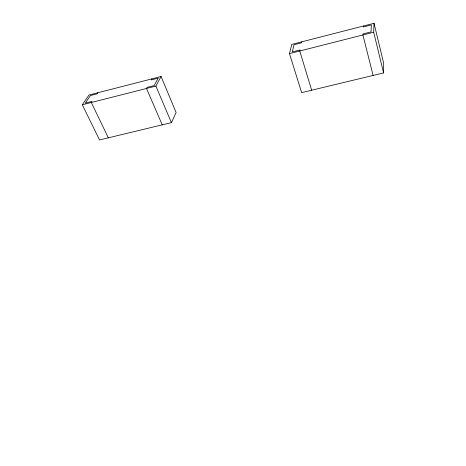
<?xml version="1.0" encoding="UTF-8"?>
<svg xmlns="http://www.w3.org/2000/svg" width="466" height="466" viewBox="0 0 466 466"><rect width="100%" height="100%" fill="white"/><g stroke="black" fill="none" stroke-linecap="round" stroke-linejoin="round"><path stroke-width="0.7" d="M383.588 72.917L383.687 63.306L374.017 23.3L291.768 44.392L289.473 53.602L301.648 92.629L383.588 72.917L373.68 32.236L374.017 23.3M363.509 25.997L363.439 26.97L371.338 24.948L371.023 31.904L362.979 33.948L362.909 34.967L373.115 75.434M301.822 41.812L301.595 42.814L294.034 44.753L292.293 51.907L299.993 49.949L299.76 50.986L311.667 90.218M171.412 122.634L176.113 112.539L161.079 76.517L88.983 95.035L82.313 104.786L99.532 139.957L171.412 122.634L155.889 86.082L161.079 76.517M151.875 78.882L151.287 79.925L158.201 78.148L154.13 85.593L147.105 87.381L146.493 88.47L162.238 124.841M97.808 92.769L97.103 93.829L90.462 95.53L85.307 103.108L92.047 101.396L91.313 102.497L108.328 137.837M82.313 104.786L155.889 86.082M289.473 53.602L373.68 32.236"/></g></svg>
